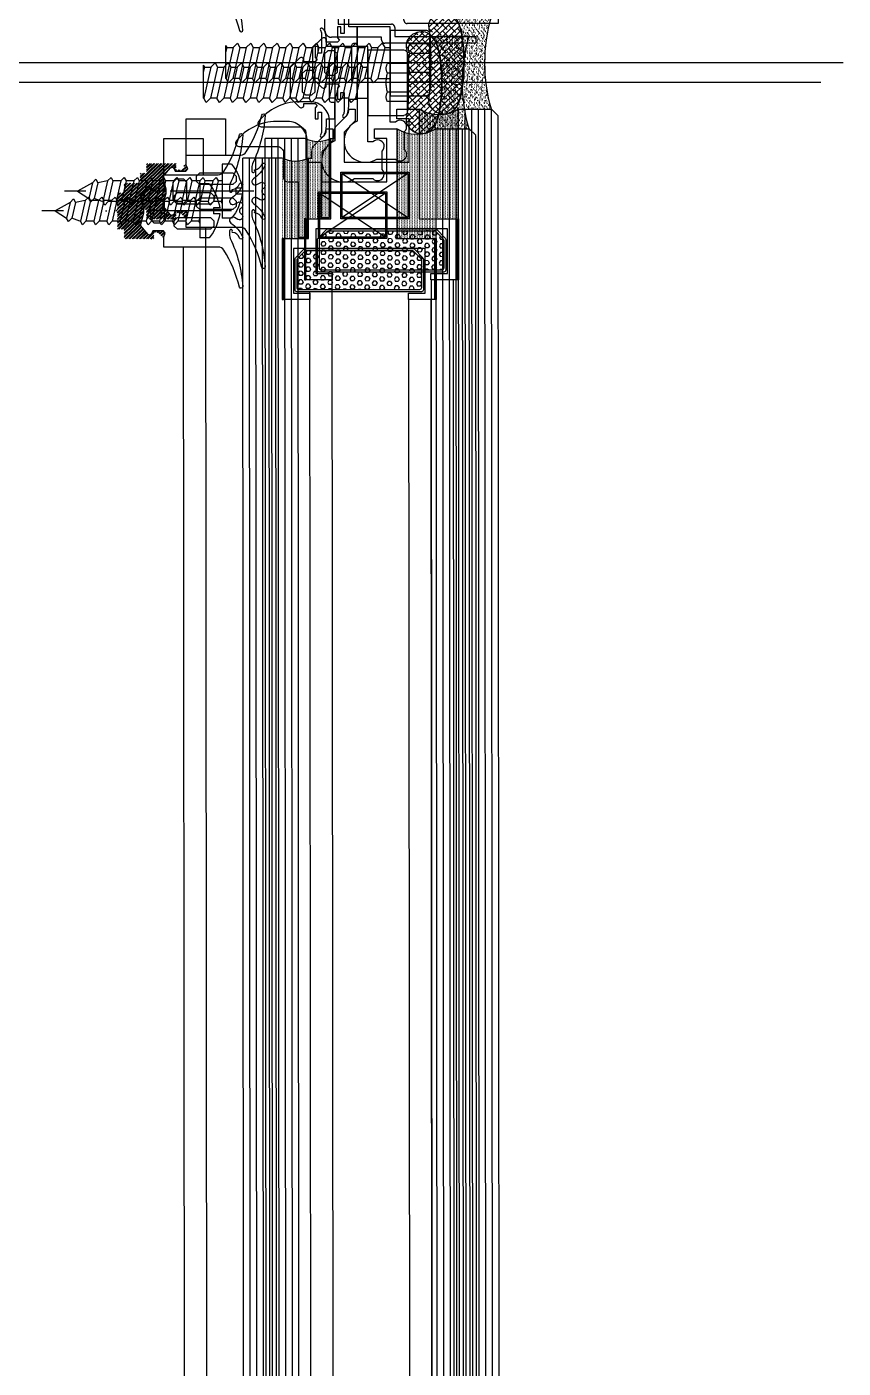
# Model space of a CAD drawing. Header units: inches. Extents: x 4821 to 127877, y 58012 to 433683.
# Drawn here: x 87719 to 87843, y 86642.6 to 86846.6 of the extents above; entities that cross this region are included whole.
import ezdxf

# ---------------------------------------------------------------- set-up
doc = ezdxf.new("R2010")
doc.units = ezdxf.units.IN
doc.header["$MEASUREMENT"] = 0
for name, pattern in [('$1$Center', [29.999999, 12, -6, 6, -6]), ('$1$DASHDOT', [25.4, 12.7, -6.35, 0, -6.35]), ('$1$DASHED', [19.05, 12.7, -6.35])]:
    doc.linetypes.add(name, pattern=pattern)
for name, color, linetype in [('$1$ACC', 2, 'Continuous'), ('A-FURN-FIXD', 10, 'Continuous'), ('A-WAL-CMU', 7, 'Continuous')]:
    doc.layers.add(name, color=color, linetype=linetype)

# ---------------------------------------------------------------- blocks, each defined once
blk = doc.blocks.new('$1$M6x25')
at = {"color": 71}
for p, q in [((-6, 4.5), (-6, -4.5)), ((0, 5), (-5.5, 5)), ((0, 5), (0, -5)), ((0.82, 2.34), (0, 2.34)), ((1.19, 3), (0.82, 2.34)), ((0.82, 2.34), (1.88, -2.34)), ((1.85, 2.34), (1.19, 3)), ((1.85, 2.34), (2.91, -2.34)), ((2.82, 2.34), (1.85, 2.34)), ((3.19, 3), (2.82, 2.34)), ((2.82, 2.34), (3.88, -2.34)), ((3.85, 2.34), (3.19, 3)), ((3.85, 2.34), (4.91, -2.34)), ((4.82, 2.34), (3.85, 2.34)), ((5.19, 3), (4.82, 2.34)), ((4.82, 2.34), (5.88, -2.34)), ((5.85, 2.34), (5.19, 3)), ((5.85, 2.34), (6.91, -2.34)), ((6.82, 2.34), (5.85, 2.34)), ((7.19, 3), (6.82, 2.34)), ((6.82, 2.34), (7.88, -2.34)), ((7.85, 2.34), (7.19, 3)), ((7.85, 2.34), (8.91, -2.34)), ((8.82, 2.34), (7.85, 2.34)), ((9.19, 3), (8.82, 2.34)), ((8.82, 2.34), (9.88, -2.34)), ((9.85, 2.34), (9.19, 3)), ((9.85, 2.34), (10.91, -2.34)), ((10.82, 2.34), (9.85, 2.34)), ((11.19, 3), (10.82, 2.34)), ((10.82, 2.34), (11.88, -2.34)), ((11.85, 2.34), (11.19, 3)), ((11.85, 2.34), (12.91, -2.34)), ((12.82, 2.34), (11.85, 2.34)), ((13.19, 3), (12.82, 2.34)), ((12.82, 2.34), (13.88, -2.34)), ((13.85, 2.34), (13.19, 3)), ((13.85, 2.34), (14.91, -2.34)), ((14.82, 2.34), (13.85, 2.34)), ((15.19, 3), (14.82, 2.34)), ((14.82, 2.34), (15.88, -2.34)), ((15.85, 2.34), (15.19, 3)), ((15.85, 2.34), (16.91, -2.34)), ((16.82, 2.34), (15.85, 2.34)), ((17.19, 3), (16.82, 2.34)), ((16.82, 2.34), (17.88, -2.34)), ((17.85, 2.34), (17.19, 3)), ((17.85, 2.34), (18.91, -2.34)), ((18.82, 2.34), (17.85, 2.34)), ((19.19, 3), (18.82, 2.34)), ((18.82, 2.34), (19.88, -2.34)), ((19.85, 2.34), (19.19, 3)), ((19.85, 2.34), (20.91, -2.34)), ((20.82, 2.34), (19.85, 2.34)), ((21.19, 3), (20.82, 2.34)), ((20.82, 2.34), (21.88, -2.34)), ((21.85, 2.34), (21.19, 3)), ((21.85, 2.34), (22.91, -2.34)), ((22.82, 2.34), (21.85, 2.34)), ((23.19, 3), (22.82, 2.34)), ((22.82, 2.34), (23.88, -2.34)), ((23.85, 2.34), (23.19, 3)), ((23.85, 2.34), (24.91, -2.34)), ((24.82, 2.34), (23.85, 2.34)), ((25, 2.66), (24.82, 2.34)), ((24.82, 2.34), (25, 1.56)), ((25, 2.66), (25, -2.34)), ((1.88, -2.34), (0, -2.34)), ((1.88, -2.34), (2.54, -3)), ((2.54, -3), (2.91, -2.34)), ((2.91, -2.34), (3.88, -2.34)), ((3.88, -2.34), (4.54, -3)), ((4.54, -3), (4.91, -2.34)), ((4.91, -2.34), (5.88, -2.34)), ((5.88, -2.34), (6.54, -3)), ((6.54, -3), (6.91, -2.34)), ((6.91, -2.34), (7.88, -2.34)), ((7.88, -2.34), (8.54, -3)), ((8.54, -3), (8.91, -2.34)), ((8.91, -2.34), (9.88, -2.34)), ((9.88, -2.34), (10.54, -3)), ((10.54, -3), (10.91, -2.34)), ((10.91, -2.34), (11.88, -2.34)), ((11.88, -2.34), (12.54, -3)), ((12.54, -3), (12.91, -2.34)), ((12.91, -2.34), (13.88, -2.34)), ((13.88, -2.34), (14.54, -3)), ((14.54, -3), (14.91, -2.34)), ((14.91, -2.34), (15.88, -2.34)), ((15.88, -2.34), (16.54, -3)), ((16.54, -3), (16.91, -2.34)), ((16.91, -2.34), (17.88, -2.34)), ((17.88, -2.34), (18.54, -3)), ((18.54, -3), (18.91, -2.34)), ((18.91, -2.34), (19.88, -2.34)), ((19.88, -2.34), (20.54, -3)), ((20.54, -3), (20.91, -2.34)), ((20.91, -2.34), (21.88, -2.34)), ((21.88, -2.34), (22.54, -3)), ((22.54, -3), (22.91, -2.34)), ((22.91, -2.34), (23.88, -2.34)), ((23.88, -2.34), (24.54, -3)), ((24.54, -3), (24.91, -2.34)), ((24.91, -2.34), (25, -2.34)), ((0, -5), (-5.5, -5))]:
    blk.add_line(p, q, dxfattribs=at)
at = {"color": 71, "linetype": '$1$DASHED', "ltscale": 100}
for p, q in [((-6, 2.89), (-3, 2.89)), ((-6, 1.44), (-3, 1.44)), ((-6, -1.44), (-3, -1.44)), ((-6, -2.89), (-3, -2.89))]:
    blk.add_line(p, q, dxfattribs=at)
at = {"color": 2, "linetype": '$1$Center', "ltscale": 10}
blk.add_line((-7.77, 0), (26.88, 0), dxfattribs=at)
at = {"color": 71}
for centre, start, end in [((-5.5, 4.5), 90, 180), ((-5.5, -4.5), 180, 270)]:
    blk.add_arc(centre, 0.5, start, end, dxfattribs=at)
at = {"color": 71, "linetype": '$1$DASHED', "ltscale": 100}
for centre, radius, start, end in [((-4.2, 2.17), 1.4, 329.0209, 30.9791), ((-8.11, 0), 5.31, 344.2222, 15.7778), ((-4.2, -2.17), 1.4, 329.0209, 30.9791)]:
    blk.add_arc(centre, radius, start, end, dxfattribs=at)
blk = doc.blocks.new('$1$GTSY500112')
at = {"layer": 'A-FURN-FIXD'}
blk.add_lwpolyline([(5.93, -11.75, 0.57735), (5.07, -11.75, -1), (4.2, -11.25), (4.49, -10.75, 0.965781), (3.64, -10.22, -0.138673), (1.56, -11.98, -1.037842), (1.37, -11.52, 0.283592), (2.23, -10.43, -0.584426), (2.31, -10.4, 1.39494), (2.44, -10), (1.75, -10, 0.111575), (1.32, -10.1, -0.09543), (-6.01, -12, -0.91232), (-6.08, -11.51, 0.076551), (-0.47, -9.14, 0.260148), (0, -8.29), (0, 0), (1.56, 0), (2.11, -0.24), (2.45, 0.05), (2.45, 1.67), (1.96, 1.89), (1.81, 2.1), (1.92, 2.38), (3.29, 3.53), (5.21, 3.03), (5.79, 3.03), (7.71, 3.53), (9.08, 2.38), (9.19, 2.1), (9.03, 1.89), (8.55, 1.67), (8.55, 0.05), (8.88, -0.24), (9.44, 0), (11, 0), (11, -8.29, 0.260148), (11.47, -9.14, 0.076551), (17.08, -11.51, -0.91232), (17, -12, -0.09543), (9.68, -10.1, 0.111575), (9.25, -10), (8.55, -10, 1.39494), (8.69, -10.4, -0.584426), (8.77, -10.43, 0.283592), (9.62, -11.52, -1.037842), (9.43, -11.98, -0.138673), (7.36, -10.22, 0.965781), (6.51, -10.75), (6.8, -11.25, -1)], format="xyb", close=True, dxfattribs=at)
for points in [[(4.13, -0.07), (3.64, 0.42), (3.64, 1.47), (4.13, 1.96), (6.87, 1.96), (7.36, 1.47), (7.36, 0.42), (6.87, -0.07)], [(4.01, -1.58), (4.5, -2.07), (4.5, -7.11), (4.01, -7.6), (3.19, -7.6), (2.7, -7.11), (2.7, -2.07), (3.19, -1.58)], [(7.81, -7.6), (6.99, -7.6), (6.5, -7.11), (6.5, -2.07), (6.99, -1.58), (7.81, -1.58), (8.3, -2.07), (8.3, -7.11)]]:
    blk.add_lwpolyline(points, close=True, dxfattribs=at)
blk = doc.blocks.new('$1$joint silicone 2')
h = blk.add_hatch()
h.set_pattern_fill('AR-SAND', color=11, scale=0.3)
h.set_pattern_definition([(37.5, (18049.9647, 8866.313), (-0.018898007, 0.578047131), [0, -0.456, 0, -0.51, 0, -0.4875]), (7.5, (18049.9647, 8866.313), (0.530933012, 0.84664382), [0, -0.246, 0, -0.411, 0, -0.1575]), (327.5, (18049.5957, 8866.313), (0.934242559, 0.001697716), [0, -0.15, 0, -0.54, 0, -0.705]), (317.5, (18049.5957, 8866.313), (0.90183798, 0.26330267), [0, -0.075, 0, -0.354, 0, -0.405])])
edge = h.paths.add_edge_path()
edge.add_line((-6.23, 1.18), (-6.21, 1.17))
edge.add_line((-6.21, 1.17), (-5.75, 0.91))
edge.add_line((-5.75, 0.91), (-5.19, 0.68))
edge.add_line((-5.19, 0.68), (-4.55, 0.49))
edge.add_line((-4.55, 0.49), (-3.83, 0.33))
edge.add_line((-3.83, 0.33), (-3.05, 0.21))
edge.add_line((-3.05, 0.21), (-2.21, 0.11))
edge.add_line((-2.21, 0.11), (-1.35, 0.05))
edge.add_line((-1.35, 0.05), (-0.45, 0.01))
edge.add_line((-0.45, 0.01), (0.45, -0.01))
edge.add_line((0.45, -0.01), (1.36, 0.01))
edge.add_line((1.36, 0.01), (2.25, 0.05))
edge.add_line((2.25, 0.05), (3.12, 0.11))
edge.add_line((3.12, 0.11), (3.95, 0.21))
edge.add_line((3.95, 0.21), (4.73, 0.33))
edge.add_line((4.73, 0.33), (5.45, 0.49))
edge.add_line((5.45, 0.49), (6.1, 0.68))
edge.add_line((6.1, 0.68), (6.66, 0.91))
edge.add_line((6.66, 0.91), (7.12, 1.17))
edge.add_line((7.12, 1.17), (7.13, 1.18))
edge.add_line((7.13, 1.18), (7.45, 0.83))
edge.add_line((7.45, 0.83), (7.45, -4.17))
edge.add_arc((0.45, -28.17), 25, 73.7398, 106.2602)
edge.add_line((-6.55, -4.17), (-6.55, 0.83))
edge.add_line((-6.55, 0.83), (-6.23, 1.18))
at = {"color": 11}
blk.add_lwpolyline([(-6.23, 1.18), (-6.21, 1.17), (-5.75, 0.91), (-5.19, 0.68), (-4.55, 0.49), (-3.83, 0.33), (-3.05, 0.21), (-2.21, 0.11), (-1.35, 0.05), (-0.45, 0.01), (0.45, -0.01), (1.36, 0.01), (2.25, 0.05), (3.12, 0.11), (3.95, 0.21), (4.73, 0.33), (5.45, 0.49), (6.1, 0.68), (6.66, 0.91), (7.12, 1.17), (7.13, 1.18), (7.45, 0.83), (7.45, -4.17, 0.142857), (-6.55, -4.17), (-6.55, 0.83)], format="xyb", close=True, dxfattribs=at)
blk = doc.blocks.new('$1$butile2')
h = blk.add_hatch(color=11)
h.dxf.hatch_style = 1
h.paths.add_polyline_path([(9.3, 0.2), (0, 0.2), (0, 0), (9.3, 0)])
at = {"color": 11}
blk.add_lwpolyline([(9.3, 0.2), (0, 0.2), (0, 0), (9.3, 0)], close=True, dxfattribs=at)
blk = doc.blocks.new('$1$inner silicone')
h = blk.add_hatch()
h.set_pattern_fill('DOTS', scale=4)
h.paths.add_polyline_path([(12.2, 0), (12.2, -0.2), (12.2, -4), (0, -4, 0.23607), (0, 0)])
at = {"color": 7}
blk.add_line((12.2, -0.2), (12.2, 0), dxfattribs=at)
blk.add_arc((-4, -2), 4.47, 333.4347, 26.5653, dxfattribs=at)
blk = doc.blocks.new('$1$outer silicone')
h = blk.add_hatch()
h.set_pattern_fill('DOTS', scale=4)
h.paths.add_polyline_path([(16.7, 0), (16.7, -5.8), (16.7, -6), (0, -6, 0.293351), (0, 0)])
at = {"color": 7}
blk.add_line((16.7, -5.8), (16.7, -6), dxfattribs=at)
blk.add_arc((-4.67, -3), 5.55, 327.3018, 32.6982, dxfattribs=at)
blk = doc.blocks.new('$1$GTSY500502')
at = {"color": 151}
blk.add_lwpolyline([(-1.78, 2.38, -0.668179), (-2.07, 1.7), (-2.35, 1.7), (-2.35, 0), (-2.01, -0.29), (-1.68, 0), (0, 0), (0, -0.49), (-1, -0.49), (-1, -0.99), (1.91, -0.99, 0.15392), (2.48, -0.81, -0.807191), (2.77, -1.07, -0.191853), (2.18, -1.52, -0.072848), (0.68, -1.72), (0, -1.72), (0, -3), (-2.5, -3), (-2.5, -2.5, 0.414214), (-2.8, -2.2), (-8.2, -2.2, 0.414214), (-8.5, -2.5), (-8.5, -3), (-11, -3), (-11, -1.72), (-11.68, -1.72, -0.072848), (-13.18, -1.52, -0.191853), (-13.77, -1.07, -0.807191), (-13.48, -0.81, 0.15392), (-12.91, -0.99), (-10, -0.99), (-10, -0.49), (-11, -0.49), (-11, 0), (-9.32, 0), (-8.99, -0.29), (-8.65, 0), (-8.65, 1.7), (-8.93, 1.7, -0.668179), (-9.22, 2.38), (-7.8, 3.8), (-3.2, 3.8)], format="xyb", close=True, dxfattribs=at)
blk.add_lwpolyline([(-3.64, 0.49), (-4.13, 0), (-6.87, 0), (-7.36, 0.49), (-7.36, 1.47), (-6.87, 1.96), (-4.13, 1.96), (-3.64, 1.47)], close=True, dxfattribs=at)
blk = doc.blocks.new('$1$RHS4.2x22')
at = {"layer": 'A-FURN-FIXD'}
for p, q in [((1.42, 4.1), (0, 4.1)), ((0, -4.1), (0, 4.1)), ((-17.85, 2.1), (-18.13, 1.58)), ((-17.33, 1.58), (-17.85, 2.1)), ((-15.85, 2.1), (-16.14, 1.58)), ((-15.33, 1.58), (-15.85, 2.1)), ((-13.85, 2.1), (-14.14, 1.58)), ((-13.33, 1.58), (-13.85, 2.1)), ((-11.86, 2.1), (-12.14, 1.58)), ((-11.33, 1.58), (-11.86, 2.1)), ((-9.86, 2.1), (-10.15, 1.58)), ((-9.86, 2.1), (-9.34, 1.58)), ((-7.86, 2.1), (-8.15, 1.58)), ((-7.34, 1.58), (-7.86, 2.1)), ((-5.86, 2.1), (-6.15, 1.58)), ((-5.34, 1.58), (-5.86, 2.1)), ((-3.87, 2.1), (-4.15, 1.58)), ((-3.34, 1.58), (-3.87, 2.1)), ((-1.87, 2.1), (-2.16, 1.58)), ((-1.35, 1.58), (-1.87, 2.1)), ((-22, 0), (-20.26, 1.09)), ((-19.72, -1.3), (-22, 0)), ((-19.98, 1.61), (-20.26, 1.09)), ((-19.72, -1.3), (-20.26, 1.09)), ((-19.45, 1.09), (-19.98, 1.61)), ((-18.23, 1.58), (-19.45, 1.09)), ((-18.91, -1.3), (-19.45, 1.09)), ((-17.42, -1.58), (-18.13, 1.58)), ((-16.14, 1.58), (-17.33, 1.58)), ((-16.61, -1.58), (-17.33, 1.58)), ((-15.42, -1.58), (-16.14, 1.58)), ((-14.61, -1.58), (-15.33, 1.58)), ((-14.14, 1.58), (-15.33, 1.58)), ((-13.43, -1.58), (-14.14, 1.58)), ((-12.62, -1.58), (-13.33, 1.58)), ((-12.14, 1.58), (-13.33, 1.58)), ((-11.43, -1.58), (-12.14, 1.58)), ((-10.62, -1.58), (-11.33, 1.58)), ((-10.15, 1.58), (-11.33, 1.58)), ((-9.43, -1.58), (-10.15, 1.58)), ((-8.62, -1.58), (-9.34, 1.58)), ((-8.15, 1.58), (-9.34, 1.58)), ((-7.43, -1.58), (-8.15, 1.58)), ((-6.63, -1.58), (-7.34, 1.58)), ((-6.15, 1.58), (-7.34, 1.58)), ((-5.44, -1.58), (-6.15, 1.58)), ((-4.63, -1.58), (-5.34, 1.58)), ((-4.15, 1.58), (-5.34, 1.58)), ((-3.44, -1.58), (-4.15, 1.58)), ((-3.44, -1.58), (-4.15, 1.58)), ((-2.63, -1.58), (-3.34, 1.58)), ((-2.16, 1.58), (-3.34, 1.58)), ((-1.44, -1.58), (-2.16, 1.58)), ((-0.63, -1.58), (-1.35, 1.58)), ((-0.16, 1.58), (-1.35, 1.58)), ((0, 1.87), (-0.16, 1.58)), ((0, 0.87), (-0.16, 1.58)), ((3.05, 0.46), (2.04, 0.46)), ((2.04, -0.46), (2.04, 0.46)), ((-19.72, -1.3), (-19.2, -1.82)), ((-19.2, -1.82), (-18.91, -1.3)), ((-17.42, -1.58), (-18.91, -1.3)), ((-17.42, -1.58), (-16.9, -2.1)), ((-16.9, -2.1), (-16.61, -1.58)), ((-15.42, -1.58), (-16.61, -1.58)), ((-15.42, -1.58), (-14.9, -2.1)), ((-14.9, -2.1), (-14.61, -1.58)), ((-13.43, -1.58), (-14.61, -1.58)), ((-13.43, -1.58), (-12.9, -2.1)), ((-12.9, -2.1), (-12.62, -1.58)), ((-11.43, -1.58), (-12.62, -1.58)), ((-11.43, -1.58), (-10.91, -2.1)), ((-10.91, -2.1), (-10.62, -1.58)), ((-9.43, -1.58), (-10.62, -1.58)), ((-9.43, -1.58), (-8.91, -2.1)), ((-8.91, -2.1), (-8.62, -1.58)), ((-7.43, -1.58), (-8.62, -1.58)), ((-7.43, -1.58), (-6.91, -2.1)), ((-6.91, -2.1), (-6.63, -1.58)), ((-5.44, -1.58), (-6.63, -1.58)), ((-5.44, -1.58), (-4.91, -2.1)), ((-4.91, -2.1), (-4.63, -1.58)), ((-3.44, -1.58), (-4.63, -1.58)), ((-3.44, -1.58), (-2.92, -2.1)), ((-2.92, -2.1), (-2.63, -1.58)), ((-1.44, -1.58), (-2.63, -1.58)), ((-1.44, -1.58), (-0.92, -2.1)), ((-0.92, -2.1), (-0.63, -1.58)), ((0, -1.58), (-0.63, -1.58)), ((3.05, -0.46), (2.04, -0.46)), ((1.42, -4.1), (0, -4.1))]:
    blk.add_line(p, q, dxfattribs=at)
at = {"layer": 'A-FURN-FIXD', "linetype": '$1$DASHDOT'}
blk.add_line((4.78, 0), (-24, 0), dxfattribs=at)
at = {"layer": 'A-FURN-FIXD'}
for centre, start, end in [((-5.01, -0.91), 9.6294, 37.9057), ((-5.01, 0.91), 322.0943, 350.3706)]:
    blk.add_arc(centre, 8.15, start, end, dxfattribs=at)
blk = doc.blocks.new('FIRST SLAB EDGE')
at = {"ltscale": 0.5, "extrusion": (5.69003e-07, -1.56101e-06, 1)}
h = blk.add_hatch(dxfattribs=at)
h.set_pattern_fill('ANSI38', color=21, scale=5, angle=179.0162, style=0)
h.set_pattern_definition([(224.01620899, (628663.00023, -1351283.6867), (0.4342886525, -0.44946453287), []), (314.01620899, (628663.00023, -1351283.6867), (1.3180418379, -0.46464041323), [1.5625, -0.9375])])
h.paths.add_polyline_path([(1200849.07, -1723995.04), (1200848.81, -1723994.58), (1200848.52, -1723994.21), (1200848.2, -1723993.92), (1200847.87, -1723993.72), (1200847.53, -1723993.58), (1200847.19, -1723993.51), (1200846.85, -1723993.5), (1200846.51, -1723993.54), (1200846.2, -1723993.62), (1200845.9, -1723993.74), (1200845.62, -1723993.89), (1200845.38, -1723994.07), (1200845.16, -1723994.27), (1200844.97, -1723994.48), (1200844.82, -1723994.69), (1200844.71, -1723994.92), (1200844.64, -1723995.13), (1200844.6, -1723995.35), (1200844.6, -1723995.58), (1200844.61, -1723995.83), (1200844.65, -1723996.09), (1200844.69, -1723996.39), (1200844.74, -1723996.71), (1200844.78, -1723997.08), (1200844.82, -1723997.5), (1200844.85, -1723997.96), (1200844.87, -1723998.45), (1200844.88, -1723998.97), (1200844.89, -1723999.52), (1200844.89, -1724000.08), (1200844.89, -1724000.66), (1200844.89, -1724001.24), (1200844.89, -1724001.83), (1200844.89, -1724002.4), (1200844.89, -1724002.97), (1200844.88, -1724003.51), (1200844.87, -1724004.04), (1200844.85, -1724004.53), (1200844.82, -1724004.99), (1200844.78, -1724005.4), (1200844.74, -1724005.77), (1200844.69, -1724006.1), (1200844.65, -1724006.39), (1200844.61, -1724006.66), (1200844.6, -1724006.9), (1200844.6, -1724007.13), (1200844.64, -1724007.35), (1200844.71, -1724007.57), (1200844.82, -1724007.79), (1200844.97, -1724008.01), (1200845.16, -1724008.22), (1200845.38, -1724008.42), (1200845.62, -1724008.6), (1200845.9, -1724008.75), (1200846.2, -1724008.87), (1200846.51, -1724008.95), (1200846.85, -1724008.99), (1200847.19, -1724008.97), (1200847.53, -1724008.9), (1200847.87, -1724008.77), (1200848.2, -1724008.56), (1200848.52, -1724008.28), (1200848.81, -1724007.91), (1200849.07, -1724007.45), (1200849.29, -1724006.89), (1200849.49, -1724006.24), (1200849.64, -1724005.52), (1200849.77, -1724004.74), (1200849.87, -1724003.91), (1200849.93, -1724003.04), (1200849.97, -1724002.15), (1200849.98, -1724001.24), (1200849.97, -1724000.34), (1200849.93, -1723999.44), (1200849.87, -1723998.58), (1200849.77, -1723997.74), (1200849.64, -1723996.96), (1200849.49, -1723996.24), (1200849.29, -1723995.6)])
at = {"extrusion": (5.69003e-07, -1.56101e-06, 1)}
h = blk.add_hatch(dxfattribs=at)
h.set_pattern_fill('ANSI32', angle=179.0162)
h.set_pattern_definition([(224.016208985, (621118.72736, -1343997.52906), (0.2605731915, -0.26967871972), []), (224.016208985, (621118.5506, -1343997.52602), (0.2605731915, -0.26967871972), [])])
h.paths.add_polyline_path([(1200801.75, -1724016.5), (1200801.75, -1724018), (1200800.75, -1724018), (1200800.75, -1724020.45), (1200800.45, -1724020.75), (1200800.75, -1724021.05), (1200800.75, -1724023.5), (1200801.75, -1724023.5), (1200801.75, -1724025), (1200806.25, -1724025), (1200806.25, -1724024), (1200806.85, -1724024), (1200807.75, -1724024.9), (1200807.75, -1724024.69), (1200807.99, -1724024.14), (1200807.7, -1724023.8), (1200806.08, -1724023.8), (1200805.86, -1724024.28), (1200805.65, -1724024.44), (1200805.37, -1724024.33), (1200804.22, -1724022.96), (1200804.72, -1724021.03), (1200804.72, -1724020.46), (1200804.22, -1724018.54), (1200805.37, -1724017.17), (1200805.65, -1724017.06), (1200805.86, -1724017.21), (1200806.08, -1724017.7), (1200807.7, -1724017.7), (1200807.99, -1724017.36), (1200807.75, -1724016.81), (1200807.75, -1724016.6), (1200806.85, -1724017.5), (1200806.25, -1724017.5), (1200806.25, -1724016.5)])
h = blk.add_hatch(dxfattribs=at)
h.set_pattern_fill('HEX', color=140, scale=3, angle=179.0162)
h.set_pattern_definition([(179.01620899, (635272.22707, -1336800.01074), (-0.011151949, -0.6494233088), [0.375, -0.75]), (299.01620899, (635272.22707, -1336800.01074), (0.56799305774, 0.3150537833), [0.375, -0.75]), (239.01620899, (635271.8521, -1336800.0043), (0.55684110875, -0.33436952553), [0.375, -0.75])])
edge = h.paths.add_edge_path()
edge.add_line((1200828, -1724032.44), (1200828, -1724028.19))
edge.add_arc((1200828.3, -1724028.19), 0.3, 854.9998, 899.9998, ccw=False)
edge.add_line((1200828.09, -1724027.98), (1200829.24, -1724026.83))
edge.add_arc((1200829.45, -1724027.04), 0.3, 809.9998, 854.9998, ccw=False)
edge.add_line((1200829.45, -1724026.74), (1200845.45, -1724026.74))
edge.add_arc((1200845.45, -1724027.04), 0.3, 764.9998, 809.9998, ccw=False)
edge.add_line((1200845.66, -1724026.83), (1200846.81, -1724027.98))
edge.add_arc((1200846.6, -1724028.19), 0.3, 719.9998, 764.9998, ccw=False)
edge.add_line((1200846.9, -1724028.19), (1200846.9, -1724032.44))
edge.add_arc((1200846.6, -1724032.44), 0.3, 629.9998, 719.9998, ccw=False)
edge.add_line((1200846.6, -1724032.74), (1200828.3, -1724032.74))
edge.add_arc((1200828.3, -1724032.44), 0.3, 899.9998, 989.9998, ccw=False)
at = {"layer": '$1$ACC', "color": 101, "extrusion": (5.69003e-07, -1.56101e-06, 1), "elevation": 3.37}
for points in [[(1200828, -1724033.04, -0.414214), (1200827.7, -1724032.74), (1200827.7, -1724028.07, -0.198912), (1200827.79, -1724027.86), (1200829.11, -1724026.53, -0.198912), (1200829.33, -1724026.44), (1200845.58, -1724026.44, -0.198912), (1200845.79, -1724026.53), (1200847.11, -1724027.86, -0.198912), (1200847.2, -1724028.07), (1200847.2, -1724032.74, -0.414214), (1200846.9, -1724033.04)], [(1200828, -1724032.44), (1200828, -1724028.19, -0.198912), (1200828.09, -1724027.98), (1200829.24, -1724026.83, -0.198912), (1200829.45, -1724026.74), (1200845.45, -1724026.74, -0.198912), (1200845.66, -1724026.83), (1200846.81, -1724027.98, -0.198912), (1200846.9, -1724028.19), (1200846.9, -1724032.44, -0.414214), (1200846.6, -1724032.74), (1200828.3, -1724032.74, -0.414214)]]:
    blk.add_lwpolyline(points, format="xyb", close=True, dxfattribs=at)
at = {"color": 81, "linetype": '$1$Center', "ltscale": 25, "extrusion": (5.69003e-07, -1.56101e-06, 1)}
blk.add_line((1200907.58, -1724001.24, 0), (1200653.28, -1724001.24, 0), dxfattribs=at)
at = {"color": 7, "extrusion": (5.69003e-07, -1.56101e-06, 1)}
blk.add_line((1200849.15, -1724008.24, 0), (1200848.8, -1724007.92, 0), dxfattribs=at)
blk.add_line((1200849.15, -1724008.24, 0), (1200848.8, -1724007.92, 0), dxfattribs=at)
at = {"color": 165, "linetype": 'Continuous', "extrusion": (5.69003e-07, -1.56101e-06, 1)}
for p, q in [((1200849.15, -1724008.24, 0), (1200854.15, -1724008.24, 0)), ((1200849.15, -1724008.24, 0), (1200854.15, -1724008.25, 0)), ((1200854.15, -1724008.25, 0), (1200855.15, -1724009.25, 0)), ((1200825.75, -1724012.74, 0), (1200819.75, -1724012.74, 0))]:
    blk.add_line(p, q, dxfattribs=at)
at = {"color": 165, "linetype": 'Continuous', "extrusion": (5.69003e-07, 1.56101e-06, 1)}
for p, q in [((1200851.17, -1726823.88, 0), (1200849.16, -1724008.24, 0)), ((1200852.17, -1726823.88, 0), (1200850.16, -1724008.24, 0)), ((1200853.17, -1726823.88, 0), (1200851.16, -1724008.24, 0)), ((1200854.17, -1726823.88, 0), (1200852.16, -1724008.25, 0)), ((1200855.17, -1726823.88, 0), (1200853.16, -1724008.25, 0)), ((1200856.17, -1726823.87, 0), (1200854.16, -1724008.26, 0)), ((1200857.17, -1726822.87, 0), (1200855.16, -1724009.26, 0)), ((1200821.77, -1726819.38, 0), (1200819.76, -1724012.74, 0)), ((1200822.77, -1726819.38, 0), (1200820.76, -1724012.74, 0)), ((1200823.77, -1726819.38, 0), (1200821.76, -1724012.74, 0)), ((1200824.77, -1726819.38, 0), (1200822.76, -1724012.74, 0)), ((1200825.77, -1726819.38, 0), (1200823.76, -1724012.74, 0)), ((1200826.77, -1726819.38, 0), (1200824.76, -1724012.74, 0))]:
    blk.add_line(p, q, dxfattribs=at)
at = {"color": 52, "extrusion": (5.69003e-07, -1.56101e-06, 1)}
for p, q in [((1200831.45, -1724018.04, 0), (1200841.45, -1724024.74, 0)), ((1200841.45, -1724018.04, 0), (1200831.45, -1724024.74, 0))]:
    blk.add_line(p, q, dxfattribs=at)
at = {"color": 16, "linetype": 'Continuous', "extrusion": (5.69003e-07, -1.56101e-06, 1)}
blk.add_line((1200825.95, -1724034.24, 0), (1200825.75, -1724034.24, 0), dxfattribs=at)
at = {"color": 31, "extrusion": (5.69003e-07, 1.56101e-06, 1)}
blk.add_line((1200850.37, -1726797.88, 0), (1200848.36, -1724034.24, 0), dxfattribs=at)
at = {"color": 3, "linetype": '$1$Center', "ltscale": 50, "extrusion": (5.69003e-07, -1.56101e-06, 1), "elevation": 3.37}
blk.add_lwpolyline([(1200840.85, -1723994.74), (1200840.85, -1723994.34), (1200833.25, -1723994.34, -0.414214), (1200832.25, -1723993.34), (1200832.25, -1723990.74), (1200821.95, -1723990.74), (1200821.42, -1723990.08, -0.352941), (1200821.42, -1723989.7), (1200821.95, -1723989.04), (1200823.95, -1723989.04), (1200823.95, -1723989.54), (1200833.2, -1723989.54), (1200833.2, -1723989.04), (1200834.95, -1723989.04), (1200835.48, -1723989.7, -0.352941), (1200835.48, -1723990.08), (1200834.95, -1723990.74), (1200834.25, -1723990.74), (1200834.25, -1723992.34), (1200842.35, -1723992.34, -0.414214), (1200842.85, -1723992.84), (1200842.85, -1723994.24), (1200855.15, -1723994.24), (1200855.15, -1723995.24), (1200841.35, -1723995.24, -0.414214)], format="xyb", close=True, dxfattribs=at)
at = {"color": 21, "extrusion": (5.69003e-07, -1.56101e-06, 1)}
blk.add_lwpolyline([(1200849.07, -1723995.04), (1200848.81, -1723994.58), (1200848.52, -1723994.21), (1200848.2, -1723993.92), (1200847.87, -1723993.72), (1200847.53, -1723993.58), (1200847.19, -1723993.51), (1200846.85, -1723993.5), (1200846.51, -1723993.54), (1200846.2, -1723993.62), (1200845.9, -1723993.74), (1200845.62, -1723993.89), (1200845.38, -1723994.07), (1200845.16, -1723994.27), (1200844.97, -1723994.48), (1200844.82, -1723994.69), (1200844.71, -1723994.92), (1200844.64, -1723995.13), (1200844.6, -1723995.35), (1200844.6, -1723995.58), (1200844.61, -1723995.83), (1200844.65, -1723996.09), (1200844.69, -1723996.39), (1200844.74, -1723996.71), (1200844.78, -1723997.08), (1200844.82, -1723997.5), (1200844.85, -1723997.96), (1200844.87, -1723998.45), (1200844.88, -1723998.97), (1200844.89, -1723999.52), (1200844.89, -1724000.08), (1200844.89, -1724000.66), (1200844.89, -1724001.24), (1200844.89, -1724001.83), (1200844.89, -1724002.4), (1200844.89, -1724002.97), (1200844.88, -1724003.51), (1200844.87, -1724004.04), (1200844.85, -1724004.53), (1200844.82, -1724004.99), (1200844.78, -1724005.4), (1200844.74, -1724005.77), (1200844.69, -1724006.1), (1200844.65, -1724006.39), (1200844.61, -1724006.66), (1200844.6, -1724006.9), (1200844.6, -1724007.13), (1200844.64, -1724007.35), (1200844.71, -1724007.57), (1200844.82, -1724007.79), (1200844.97, -1724008.01), (1200845.16, -1724008.22), (1200845.38, -1724008.42), (1200845.62, -1724008.6), (1200845.9, -1724008.75), (1200846.2, -1724008.87), (1200846.51, -1724008.95), (1200846.85, -1724008.99), (1200847.19, -1724008.97), (1200847.53, -1724008.9), (1200847.87, -1724008.77), (1200848.2, -1724008.56), (1200848.52, -1724008.28), (1200848.81, -1724007.91), (1200849.07, -1724007.45), (1200849.29, -1724006.89), (1200849.49, -1724006.24), (1200849.64, -1724005.52), (1200849.77, -1724004.74), (1200849.87, -1724003.91), (1200849.93, -1724003.04), (1200849.97, -1724002.15), (1200849.98, -1724001.24), (1200849.97, -1724000.34), (1200849.93, -1723999.44), (1200849.87, -1723998.58), (1200849.77, -1723997.74), (1200849.64, -1723996.96), (1200849.49, -1723996.24), (1200849.29, -1723995.6)], close=True, dxfattribs=at)
at = {"color": 7, "extrusion": (5.69003e-07, -1.56101e-06, 1), "elevation": 3.37}
blk.add_lwpolyline([(1200836.73, -1724015.84), (1200839.54, -1724015.84, 1.010051), (1200840.95, -1724014.43), (1200840.95, -1724011.66, 1.010051), (1200839.54, -1724010.24), (1200838.75, -1724010.24), (1200838.75, -1723995.74), (1200833.75, -1723995.74), (1200833.75, -1724010.09, 1.08744)], format="xyb", close=True, dxfattribs=at)
at = {"color": 21, "linetype": 'Continuous', "extrusion": (5.69003e-07, -1.56101e-06, 1), "elevation": 3.37}
blk.add_lwpolyline([(1200824.95, -1724010.94, -0.414214), (1200825.95, -1724011.94), (1200825.95, -1724013.34), (1200825.95, -1724013.34), (1200825.95, -1724014.74), (1200825.95, -1724014.74), (1200825.95, -1724015.64, 0.414214), (1200826.65, -1724016.34), (1200828.25, -1724016.34), (1200828.25, -1724024.74), (1200829.55, -1724024.74), (1200829.55, -1724014.74), (1200829.55, -1724014.74), (1200829.55, -1724013.34), (1200829.55, -1724013.34), (1200829.55, -1724010.14, 0.414214), (1200826.55, -1724007.14), (1200824.87, -1724007.14, 0.231514), (1200818.76, -1724010.14, 0.624419), (1200819.15, -1724010.94)], format="xyb", close=True, dxfattribs=at)
at = {"color": 16, "linetype": 'Continuous', "extrusion": (5.69003e-07, -1.56101e-06, 1), "elevation": 3.37}
blk.add_lwpolyline([(1200832.16, -1724009.22, 0.198912), (1200832.45, -1724008.51), (1200832.45, -1724008.24), (1200833.45, -1724008.24), (1200833.45, -1724010.05), (1200831.75, -1724011.75), (1200831.75, -1724016.34), (1200841.65, -1724016.34), (1200841.65, -1724009.74), (1200839.75, -1724009.74), (1200839.75, -1724008.24), (1200843.15, -1724008.24), (1200843.15, -1724024.94), (1200848.95, -1724024.94), (1200848.95, -1724034.24), (1200844.95, -1724034.24), (1200844.95, -1724033.24), (1200847.45, -1724033.24), (1200847.45, -1724026.44), (1200827.45, -1724026.44), (1200827.45, -1724033.24), (1200829.95, -1724033.24), (1200829.95, -1724034.24), (1200825.95, -1724034.24), (1200825.95, -1724024.94), (1200829.75, -1724024.94), (1200829.75, -1724012.74), (1200830.25, -1724012.74), (1200830.25, -1724011.75, -0.198912), (1200830.69, -1724010.69)], format="xyb", close=True, dxfattribs=at)
at = {"color": 31, "extrusion": (5.69003e-07, -1.56101e-06, 1), "elevation": 3.37}
blk.add_lwpolyline([(1200807.75, -1724015.25), (1200807.75, -1724009.74), (1200813.75, -1724009.74), (1200813.75, -1724015.25)], dxfattribs=at)
at = {"color": 16, "linetype": 'Continuous', "extrusion": (5.69003e-07, -1.56101e-06, 1), "elevation": 3.37}
blk.add_lwpolyline([(1200831.25, -1724024.94), (1200831.25, -1724017.84), (1200841.65, -1724017.84), (1200841.65, -1724024.94)], close=True, dxfattribs=at)
at = {"color": 52, "extrusion": (5.69003e-07, -1.56101e-06, 1), "elevation": 3.37}
blk.add_lwpolyline([(1200831.45, -1724024.74), (1200831.45, -1724018.04), (1200841.45, -1724018.04), (1200841.45, -1724024.74)], close=True, dxfattribs=at)
at = {"color": 31, "extrusion": (5.69003e-07, 1.56101e-06, 1), "elevation": -2.01}
for points in [[(1200812.77, -1726805.88), (1200810.76, -1724026.24)], [(1200831.97, -1726799.08), (1200829.96, -1724033.04)], [(1200844.96, -1724034.24), (1200846.97, -1726797.88)]]:
    blk.add_lwpolyline(points, dxfattribs=at)
at = {"color": 7, "extrusion": (-5.69003e-07, 1.56101e-06, -1), "zscale": -1}
for name, p, rotation in [('$1$GTSY500112', (-1200807.75, -1723976.24, -3.37), 270.0002189598665), ('$1$GTSY500502', (-1200830.75, -1724006.74, -3.37), 270.0002189598665), ('$1$joint silicone 2', (-1200849.98, -1724000.79, -3.37), 270.0002189598665), ('$1$M6x25', (-1200838.75, -1724001.24, -3.37), 0.0002189598665669354), ('$1$outer silicone', (-1200843.15, -1724008.24, -3.37), 270.0002189598665), ('$1$inner silicone', (-1200825.75, -1724012.74, -3.37), 270.0002189598665), ('$1$RHS4.2x22', (-1200813.25, -1724020.74, -3.37), 180.0002189598665), ('$1$butile2', (-1200848.95, -1724034.24, -3.37), 90.00021895986654)]:
    blk.add_blockref(name, p, dxfattribs=dict(at, rotation=rotation))
at = {"color": 7, "extrusion": (5.69003e-07, -1.56101e-06, 1), "rotation": 89.99978104013346}
for name, p in [('$1$GTSY500112', (1200807.75, -1724026.24, 3.37)), ('$1$butile2', (1200825.95, -1724034.24, 3.37))]:
    blk.add_blockref(name, p, dxfattribs=at)

msp = doc.modelspace()

# ---------------------------------------------------------------- block references
at = {"layer": 'A-WAL-CMU'}
for p in [(-1113064.6, 1810842.37, 0), (-1113068, 1810839.38, 0)]:
    msp.add_blockref('FIRST SLAB EDGE', p, dxfattribs=at)

doc.saveas('drawing.dxf')
